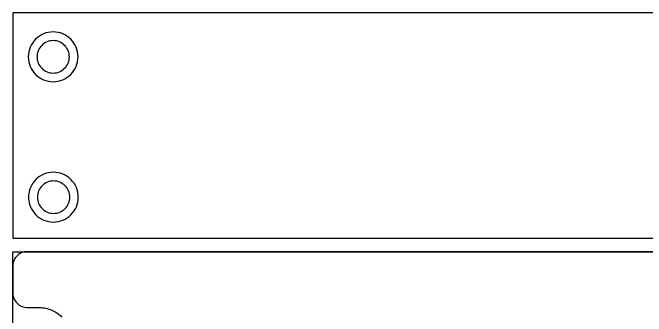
# Model space of a CAD drawing. Extents: x 27 to 704, y 10 to 614.
# Drawn here: x 204 to 301.4, y 566.9 to 613.5 of the extents above; entities that cross this region are included whole.
import ezdxf

# ---------------------------------------------------------------- set-up
doc = ezdxf.new("R2010")
doc.units = 0
doc.layers.add('_BACKPANEL', color=5, linetype='CONTINUOUS')
doc.layers.add('_TOPLAYER', color=1, linetype='CONTINUOUS')

msp = doc.modelspace()

# ---------------------------------------------------------------- linework, layer by layer
at = {"layer": '_BACKPANEL'}
for points in [[(203.984, 613.485), (203.984, 610.025), (203.984, 603.105), (203.984, 589.265), (203.984, 585.805), (203.984, 578.885), (526.316, 578.885), (526.316, 585.805), (526.316, 589.265), (526.316, 603.105), (526.316, 610.025), (526.316, 613.485)], [(526.321, 576.81), (526.321, 572.142), (526.321, 562.805), (526.321, 553.469), (526.321, 511.454), (526.321, 502.117), (203.984, 502.117), (203.984, 511.454), (203.984, 553.469), (203.984, 562.805), (203.984, 572.142), (203.984, 576.81)]]:
    msp.add_lwpolyline(points, close=True, dxfattribs=at)
for points in [[(210.211, 604.222, 0.414214), (212.699, 606.71, 0.414214), (210.211, 609.198, 0.414214), (207.723, 606.71, 0.414214)], [(210.275, 582.687, 0.414214), (212.763, 585.175, 0.414214), (210.275, 587.664, 0.414214), (207.787, 585.175, 0.414214)]]:
    msp.add_lwpolyline(points, format="xyb", close=True, dxfattribs=at)
at = {"layer": '_TOPLAYER'}
msp.add_lwpolyline([(203.984, 578.885), (526.316, 578.885), (526.316, 613.485), (203.984, 613.485)], close=True, dxfattribs=at)
for points in [[(210.209, 602.889, 0.414214), (214.032, 606.712, 0.414214), (210.209, 610.535, 0.414214), (206.386, 606.712, 0.414214)], [(210.241, 581.355, 0.414214), (214.064, 585.178, 0.414214), (210.241, 589.001, 0.414214), (206.418, 585.178, 0.414214)]]:
    msp.add_lwpolyline(points, format="xyb", close=True, dxfattribs=at)
msp.add_lwpolyline([(346.182, 576.81), (298.344, 576.81), (298.213, 576.815), (298.085, 576.81), (206.254, 576.81), (206.019, 576.813), (206.019, 576.813), (205.805, 576.791), (205.599, 576.747), (205.401, 576.681), (205.212, 576.596), (205.033, 576.493), (204.866, 576.372), (204.71, 576.236), (204.566, 576.085), (204.437, 575.921), (204.321, 575.744), (204.222, 575.557), (204.138, 575.36), (204.071, 575.155), (204.022, 574.943), (203.993, 574.725), (203.982, 574.503), (203.982, 570.533), (203.994, 570.297), (204.029, 570.068), (204.086, 569.847), (204.164, 569.635), (204.261, 569.433), (204.376, 569.243), (204.509, 569.065), (204.658, 568.901), (204.822, 568.752), (205, 568.62), (205.19, 568.504), (205.392, 568.407), (205.604, 568.329), (205.825, 568.272), (206.054, 568.237), (206.29, 568.225), (208.085, 568.225), (208.337, 568.219), (208.585, 568.2), (208.83, 568.168), (209.071, 568.125), (209.307, 568.07), (209.539, 568.003), (209.766, 567.926), (209.988, 567.837), (210.205, 567.738), (210.416, 567.629), (210.62, 567.51), (210.819, 567.382), (211.011, 567.245), (211.195, 567.098), (211.373, 566.943), (211.542, 566.78)], dxfattribs=at)

doc.saveas('drawing.dxf')
